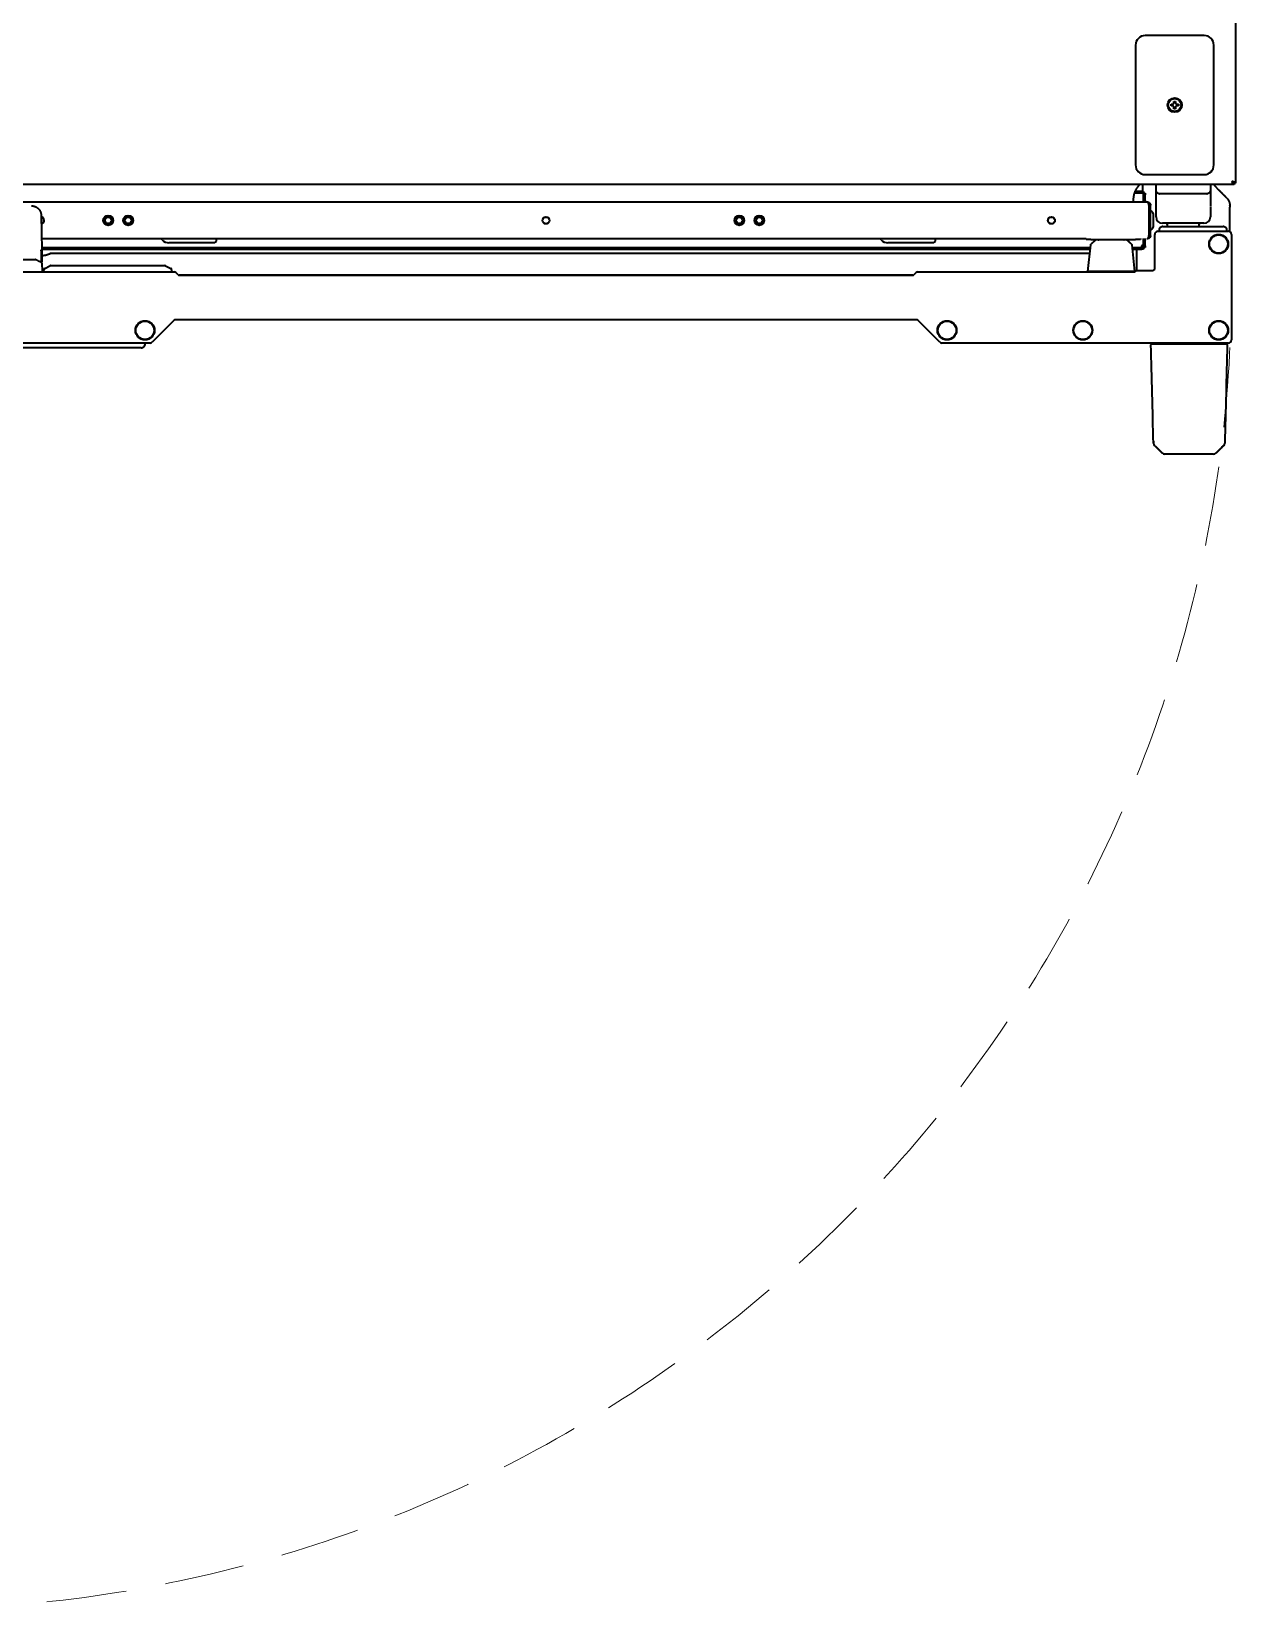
# Model space of a CAD drawing. Extents: x -760 to 4209, y 5795 to 10328.
# Drawn here: x 1958 to 2712, y 5795 to 6783 of the extents above; entities that cross this region are included whole.
import ezdxf

# ---------------------------------------------------------------- set-up
doc = ezdxf.new("R2010")
doc.units = 0
doc.header["$LTSCALE"] = 5
doc.linetypes.add('ACISOTGL', pattern=[3, 2, -1])
doc.layers.get('0').update_dxf_attribs({"linetype": 'CONTINUOUS', "lineweight": 0})
doc.layers.add('1', color=7, linetype='CONTINUOUS', true_color=0xffffff)

msp = doc.modelspace()

# ---------------------------------------------------------------- linework, layer by layer
at = {"linetype": 'ACISOTGL', "ltscale": 5}
msp.add_arc((1879.34, 6625.2), 829.72, 239.86189, 359.86189, dxfattribs=at)
at = {"layer": '1', "color": 7, "linetype": 'Continuous', "lineweight": 35}
for p, q in [((2711.55, 7688.06), (2711.55, 6688.54)), ((2692.05, 6780.7), (2655.05, 6780.7)), ((2649.05, 6774.7), (2649.05, 6699.7)), ((2698.05, 6699.7), (2698.05, 6774.7)), ((2671.25, 6737.2), (2671.25, 6737.7)), ((2671.25, 6736.7), (2671.25, 6737.2)), ((2675.85, 6737.7), (2675.85, 6737.2)), ((2675.85, 6737.2), (2675.85, 6736.7)), ((2710.75, 6687.4), (1911.05, 6687.4)), ((2653.3, 6687.4), (2653.3, 6686.89)), ((2653.3, 6686.89), (2653.3, 6686.83)), ((2655.05, 6693.7), (2692.05, 6693.7)), ((2661.85, 6683.3), (2661.85, 6687.4)), ((2695.85, 6687.4), (2695.85, 6683.3)), ((2710.75, 6688.2), (2710.41, 6688.2)), ((2710.75, 6687.4), (2710.41, 6687.4)), ((2710.75, 6688.54), (2710.75, 6688.2)), ((2710.75, 6688.2), (2711.55, 6688.2)), ((2710.75, 6688.2), (2710.75, 6687.4)), ((2711.55, 6688.54), (2711.55, 6688.2)), ((2653.05, 6681.99), (2648.8, 6681.99)), ((2653.05, 6682.99), (2649.12, 6682.99)), ((2653.05, 6682.99), (2654.05, 6682.99)), ((2654.05, 6681.99), (2653.05, 6681.99)), ((2653.3, 6686.83), (2653.3, 6684.86)), ((2653.3, 6684.86), (2653.3, 6682.99)), ((2654.05, 6682.99), (2654.05, 6681.99)), ((2654.05, 6681.99), (2655.05, 6681.99)), ((2654.05, 6680.99), (2654.05, 6681.99)), ((2654.05, 6677.41), (2654.05, 6680.99)), ((2654.05, 6676.7), (2654.05, 6677.41)), ((2655.05, 6681.99), (2655.05, 6680.99)), ((2655.05, 6677.41), (2655.05, 6680.99)), ((2655.05, 6677.41), (2655.05, 6676.7)), ((2661.85, 6682.24), (2661.85, 6683.3)), ((2661.85, 6679.41), (2661.85, 6682.24)), ((2661.85, 6676.85), (2661.85, 6679.41)), ((2662.41, 6682.4), (2663.64, 6681.78)), ((2665.85, 6681.68), (2664.09, 6681.68)), ((2691.85, 6681.68), (2665.85, 6681.68)), ((2693.62, 6681.68), (2691.85, 6681.68)), ((2694.07, 6681.78), (2695.3, 6682.4)), ((2695.85, 6683.3), (2695.85, 6682.24)), ((2695.85, 6682.24), (2695.85, 6679.41)), ((2695.85, 6679.41), (2695.85, 6676.85)), ((2701.45, 6683.71), (2698.56, 6686.6)), ((2705.99, 6679.17), (2705.78, 6679.38)), ((2656.3, 6676.4), (1911.05, 6676.4)), ((1964.08, 6668.22), (1964.46, 6646.54)), ((2654.05, 6676.4), (2654.05, 6676.7)), ((2655.05, 6676.7), (2655.05, 6676.4)), ((2656.38, 6676.4), (2656.3, 6676.4)), ((2657.34, 6675.11), (2657.34, 6675.13)), ((2657.55, 6673.89), (2657.55, 6674.6)), ((2657.55, 6674.6), (2658.35, 6674.6)), ((2657.55, 6656.29), (2657.55, 6673.89)), ((2657.55, 6673.69), (2658.35, 6673.69)), ((2658.35, 6673.69), (2658.35, 6674.6)), ((2658.35, 6656.02), (2658.35, 6673.69)), ((2659.4, 6670.35), (2658.7, 6670.75)), ((2660.05, 6669.22), (2660.05, 6660.76)), ((2661.85, 6667.18), (2661.85, 6676.85)), ((2695.85, 6676.85), (2695.85, 6673.8)), ((2695.85, 6673.55), (2695.85, 6667.18)), ((2708.05, 6657.93), (2708.05, 6673.32)), ((2658.7, 6659.23), (2659.4, 6659.64)), ((2663.05, 6658.2), (2707.05, 6658.2)), ((2664.05, 6658.2), (2664.05, 6659.87)), ((2665.95, 6661.12), (2664.33, 6660.32)), ((2691.85, 6663.18), (2665.85, 6663.18)), ((2666.17, 6661.18), (2670.05, 6661.18)), ((2668.85, 6662.68), (2668.85, 6662.09)), ((2669.15, 6661.38), (2669.35, 6661.18)), ((2670.05, 6661.18), (2700.05, 6661.18)), ((2688.35, 6661.18), (2688.56, 6661.38)), ((2688.85, 6662.09), (2688.85, 6662.68)), ((2700.05, 6661.18), (2703.94, 6661.18)), ((2705.78, 6660.32), (2704.16, 6661.12)), ((2706.05, 6659.87), (2706.05, 6658.2)), ((1964.34, 6653.58), (2618.1, 6653.58)), ((1964.43, 6647.99), (1967.05, 6647.99)), ((1964.43, 6647.99), (2620.83, 6647.99)), ((1967.05, 6647.99), (1971.05, 6647.99)), ((2039.8, 6652.75), (2039.31, 6653.23)), ((2072.55, 6650.99), (2044.04, 6650.99)), ((2072.55, 6653.58), (2072.55, 6653.58)), ((2072.55, 6653.58), (2073.55, 6653.58)), ((2073.55, 6653.58), (2073.55, 6651.99)), ((2489.8, 6652.75), (2489.31, 6653.23)), ((2522.55, 6650.99), (2494.04, 6650.99)), ((2522.55, 6653.58), (2522.55, 6653.58)), ((2522.55, 6653.58), (2523.55, 6653.58)), ((2523.55, 6653.58), (2523.55, 6651.99)), ((2618.1, 6652.98), (2618.1, 6653.58)), ((2621.1, 6652.98), (2618.1, 6652.98)), ((2619.25, 6632.98), (2621, 6649.62)), ((2621.1, 6652.98), (2649.1, 6652.98)), ((2641.7, 6652.73), (2626.01, 6652.73)), ((2646.71, 6649.62), (2648.46, 6632.98)), ((2646.88, 6647.99), (2653.05, 6647.99)), ((2652.1, 6652.98), (2649.1, 6652.98)), ((2652.1, 6653.58), (2652.1, 6652.98)), ((2653.05, 6647.99), (2654.05, 6647.99)), ((2653.99, 6648.05), (2654.05, 6647.99)), ((2654.05, 6647.99), (2653.99, 6648.05)), ((2654.05, 6653.28), (2654.05, 6653.58)), ((2654.05, 6652.58), (2654.05, 6653.28)), ((2654.05, 6648.99), (2654.05, 6652.58)), ((2654.05, 6647.99), (2654.05, 6648.99)), ((2654.05, 6647.99), (2654.05, 6646.99)), ((2655.05, 6647.99), (2654.05, 6647.99)), ((2655.05, 6653.58), (2655.05, 6653.28)), ((2655.05, 6653.28), (2655.05, 6652.58)), ((2655.05, 6648.99), (2655.05, 6652.58)), ((2655.05, 6648.99), (2655.05, 6647.99)), ((2661.05, 6634.7), (2661.05, 6656.2)), ((2709.05, 6656.2), (2709.05, 6590.2)), ((1911.06, 6640.62), (1958.59, 6640.62)), ((1964.45, 6646.99), (1967.05, 6646.99)), ((1964.45, 6646.99), (2620.73, 6646.99)), ((1964.6, 6638.31), (1964.69, 6633.13)), ((1971.05, 6646.99), (1967.05, 6646.99)), ((1968.07, 6643.65), (1968.08, 6643.66)), ((2620.43, 6644.2), (1969.48, 6644.2)), ((2646.98, 6646.99), (2653.05, 6646.99)), ((2649.55, 6646.99), (2649.55, 6638.07)), ((2654.05, 6646.99), (2653.05, 6646.99)), ((1911.76, 6632.7), (2047.64, 6632.7)), ((1965.75, 6632.7), (1965.75, 6634.08)), ((1966.31, 6634.98), (1969.54, 6636.6)), ((1969.99, 6636.7), (1971.75, 6636.7)), ((1971.75, 6636.7), (2039.75, 6636.7)), ((2039.75, 6636.7), (2041.52, 6636.7)), ((2041.97, 6636.6), (2045.2, 6634.98)), ((2045.75, 6634.08), (2045.75, 6632.7)), ((2049.76, 6630.99), (2048.35, 6632.41)), ((2049.97, 6630.84), (2510.14, 6630.84)), ((2050.47, 6630.7), (2509.64, 6630.7)), ((2511.76, 6632.41), (2510.35, 6630.99)), ((2512.47, 6632.7), (2648.35, 6632.7)), ((2624.23, 6632.98), (2619.25, 6632.98)), ((2623.67, 6632.98), (2623.67, 6632.7)), ((2643.48, 6632.98), (2624.23, 6632.98)), ((2627.04, 6632.7), (2627.04, 6632.98)), ((2632.44, 6632.98), (2632.44, 6632.7)), ((2635.27, 6632.7), (2635.27, 6632.98)), ((2640.67, 6632.98), (2640.67, 6632.7)), ((2648.46, 6632.98), (2643.48, 6632.98)), ((2644.04, 6632.7), (2644.04, 6632.98)), ((2649.41, 6633.56), (2648.7, 6632.85)), ((2649.55, 6634.86), (2649.55, 6633.7)), ((2649.55, 6633.7), (2649.76, 6633.7)), ((2649.55, 6633.66), (2649.55, 6633.7)), ((2649.76, 6633.7), (2660.05, 6633.7)), ((2047.4, 6602.54), (2033.64, 6588.79)), ((2512.01, 6602.84), (2048.1, 6602.84)), ((2526.47, 6588.79), (2512.71, 6602.54)), ((2032.23, 6588.2), (1904.06, 6588.2)), ((2028.94, 6588.2), (2028.94, 6586.82)), ((2707.05, 6588.2), (2527.88, 6588.2)), ((2661.55, 6588.2), (2661.55, 6587.7)), ((2668.59, 6587.7), (2668.59, 6588.2)), ((2675.95, 6587.7), (2675.95, 6588.2)), ((2703.12, 6587.7), (2703.12, 6588.2)), ((2024.94, 6585.2), (1860.34, 6585.2)), ((2026.7, 6585.2), (2024.94, 6585.2)), ((2027.15, 6585.31), (2028.39, 6585.93)), ((2680.43, 6587.7), (2684.74, 6587.7)), ((2660.23, 6526.71), (2660.21, 6526.71)), ((2660.21, 6526.71), (2660.24, 6525.55)), ((2660.26, 6525.55), (2660.24, 6525.55)), ((2660.82, 6524.18), (2665.72, 6519.29)), ((2665.86, 6519.27), (2661.85, 6523.17)), ((2665.78, 6519.35), (2665.72, 6519.29)), ((2704.29, 6524.18), (2699.39, 6519.29)), ((2704.85, 6525.55), (2704.87, 6525.55)), ((2704.9, 6526.71), (2704.87, 6525.55)), ((2704.9, 6526.71), (2704.88, 6526.71)), ((2697.86, 6518.7), (2667.25, 6518.7))]:
    msp.add_line(p, q, dxfattribs=at)
for centre, radius in [((2673.55, 6737.2), 4.5), ((2673.55, 6737.2), 4), ((2006.05, 6664.99), 3.1), ((2006.05, 6664.99), 3), ((2018.55, 6664.99), 3.1), ((2018.55, 6664.99), 3), ((2280.05, 6664.99), 2.25), ((2280.05, 6664.99), 2.1), ((2401.05, 6664.99), 3.1), ((2401.05, 6664.99), 3), ((2413.55, 6664.99), 3.1), ((2413.55, 6664.99), 3), ((2596.35, 6664.99), 2.25), ((2596.35, 6664.99), 2.1), ((2006.05, 6664.99), 2), ((2018.55, 6664.99), 2), ((2401.05, 6664.99), 2), ((2413.55, 6664.99), 2), ((2701.05, 6650.2), 6), ((2701.05, 6650.2), 5.75), ((2029.05, 6596.2), 6), ((2029.05, 6596.2), 5.75), ((2531.05, 6596.2), 6), ((2531.05, 6596.2), 5.75), ((2616.05, 6596.2), 6), ((2616.05, 6596.2), 5.75), ((2701.05, 6596.2), 6), ((2701.05, 6596.2), 5.75)]:
    msp.add_circle(centre, radius, dxfattribs=at)
for centre, radius, start, end in [((2655.05, 6774.7), 6, 90, 180), ((2692.05, 6774.7), 6, 0, 90), ((2655.05, 6699.7), 6, 180, 270), ((2692.05, 6699.7), 6, 270, 0), ((2709.75, 6689.2), 0.25, 90, 180), ((2662.85, 6683.3), 1, 180, 243.43495), ((2664.09, 6682.68), 1, 243.43495, 270), ((2693.62, 6682.68), 1, 270, 296.56505), ((2694.85, 6683.3), 1, 296.56505, 0), ((1963.75, 6664.99), 2.25, 280.76625, 81.23625), ((2659.05, 6671.36), 0.7, 180, 240), ((2658.75, 6669.22), 1.3, 0, 60), ((2665.85, 6667.18), 4, 180, 270), ((2691.85, 6667.18), 4, 270, 0), ((1963.75, 6664.99), 2.1, 281.475, 80.53313), ((2659.05, 6658.63), 0.7, 120, 180), ((2658.75, 6660.76), 1.3, 300, 0), ((2663.05, 6656.2), 2, 90, 180), ((2664.55, 6659.87), 0.5, 116.56505, 180), ((2666.17, 6660.68), 0.5, 90, 116.56505), ((2668.35, 6662.68), 0.5, 0, 90), ((2669.85, 6662.09), 1, 180, 225), ((2687.85, 6662.09), 1, 315, 0), ((2689.35, 6662.68), 0.5, 90, 180), ((2703.94, 6660.68), 0.5, 63.43495, 90), ((2705.55, 6659.87), 0.5, 0, 63.43495), ((2707.05, 6656.2), 2, 0, 90), ((2035.07, 6648.99), 6, 45, 49.94086), ((2044.04, 6656.99), 6, 225, 270), ((2072.55, 6651.99), 1, 270, 0), ((2485.07, 6648.99), 6, 45, 49.94086), ((2494.04, 6656.99), 6, 225, 270), ((2522.55, 6651.99), 1, 270, 0), ((2653.05, 6648.99), 0.25, 90, 180), ((2653.55, 6656.29), 4, 346.89634, 0), ((1964.19, 6633.12), 0.5, 303.90177, 1), ((1966.75, 6634.08), 1, 116.56505, 180), ((1969.99, 6635.7), 1, 90, 116.56505), ((2041.52, 6635.7), 1, 63.43495, 90), ((2044.75, 6634.08), 1, 0, 63.43495), ((2047.64, 6631.7), 1, 45, 90), ((2050.47, 6631.7), 1, 225, 270), ((2509.64, 6631.7), 1, 270, 315), ((2512.47, 6631.7), 1, 90, 135), ((2648.35, 6633.2), 0.5, 270, 315), ((2649.76, 6633.2), 0.5, 90, 135), ((2660.05, 6634.7), 1, 270, 0), ((2048.1, 6601.84), 1, 90, 135), ((2512.01, 6601.84), 1, 45, 90), ((2032.23, 6590.2), 2, 270, 315), ((2527.88, 6590.2), 2, 225, 270), ((2707.05, 6590.2), 2, 270, 0), ((2026.7, 6586.2), 1, 270, 296.56505), ((2027.94, 6586.82), 1, 296.56505, 0), ((2659.15, 6587.2), 0.5, 90, 181.5), ((2705.96, 6587.2), 0.5, 358.5, 90), ((2662.26, 6525.57), 2, 181.5, 225.75), ((2667.25, 6520.7), 2, 225.75, 270), ((2697.86, 6520.7), 2, 270, 314.25), ((2702.85, 6525.57), 2, 314.25, 358.5)]:
    msp.add_arc(centre, radius, start, end, dxfattribs=at)
for centre, major_axis, ratio, start_param, end_param in [((2699.98, 6688.01), (-1.84, -0.78), 0.999823, 6.190279, 6.667096), ((1963.93, 6655.51), (-12.96, 0), 0.965926, 1.60198, 1.999293), ((1963.93, 6655.57), (-13, 0), 0.965926, 1.616349, 2.028782), ((1963.93, 6655.51), (-12.95, 0), 0.965926, 1.616502, 1.897025)]:
    msp.add_ellipse(centre, major_axis=major_axis, ratio=ratio, start_param=start_param, end_param=end_param, dxfattribs=at)
for points, knots in [([(2671.25, 6737.7), (2671.46, 6737.7), (2671.67, 6737.7), (2671.99, 6737.7), (2672.1, 6737.7), (2672.33, 6737.7), (2672.44, 6737.7), (2672.55, 6737.7)], [0, 0, 0, 0, 0.5, 0.5, 0.75, 0.75, 1, 1, 1, 1]), ([(2672.55, 6736.7), (2672.44, 6736.7), (2672.33, 6736.7), (2672.1, 6736.7), (2671.99, 6736.7), (2671.78, 6736.7), (2671.67, 6736.7), (2671.51, 6736.7), (2671.46, 6736.7), (2671.36, 6736.7), (2671.31, 6736.7), (2671.25, 6736.7)], [0, 0, 0, 0, 0.25, 0.25, 0.5, 0.5, 0.75, 0.75, 0.875, 0.875, 1, 1, 1, 1]), ([(2673.05, 6738.2), (2673.05, 6738.32), (2673.05, 6738.43), (2673.05, 6738.65), (2673.05, 6738.76), (2673.05, 6738.98), (2673.05, 6739.09), (2673.05, 6739.24), (2673.05, 6739.3), (2673.05, 6739.4), (2673.05, 6739.45), (2673.05, 6739.5)], [0, 0, 0, 0, 0.25, 0.25, 0.5, 0.5, 0.75, 0.75, 0.875, 0.875, 1, 1, 1, 1]), ([(2674.05, 6739.5), (2674.05, 6739.3), (2674.05, 6739.09), (2674.05, 6738.76), (2674.05, 6738.65), (2674.05, 6738.43), (2674.05, 6738.32), (2674.05, 6738.2)], [0, 0, 0, 0, 0.5, 0.5, 0.75, 0.75, 1, 1, 1, 1]), ([(2674.55, 6737.7), (2674.67, 6737.7), (2674.78, 6737.7), (2675.01, 6737.7), (2675.12, 6737.7), (2675.33, 6737.7), (2675.44, 6737.7), (2675.6, 6737.7), (2675.65, 6737.7), (2675.75, 6737.7), (2675.8, 6737.7), (2675.85, 6737.7)], [0, 0, 0, 0, 0.25, 0.25, 0.5, 0.5, 0.75, 0.75, 0.875, 0.875, 1, 1, 1, 1]), ([(2675.85, 6736.7), (2675.65, 6736.7), (2675.44, 6736.7), (2675.12, 6736.7), (2675.01, 6736.7), (2674.78, 6736.7), (2674.67, 6736.7), (2674.55, 6736.7)], [0, 0, 0, 0, 0.5, 0.5, 0.75, 0.75, 1, 1, 1, 1]), ([(2673.05, 6734.9), (2673.05, 6735.1), (2673.05, 6735.31), (2673.05, 6735.64), (2673.05, 6735.75), (2673.05, 6735.97), (2673.05, 6736.09), (2673.05, 6736.2)], [0, 0, 0, 0, 0.5, 0.5, 0.75, 0.75, 1, 1, 1, 1]), ([(2674.05, 6736.2), (2674.05, 6736.09), (2674.05, 6735.97), (2674.05, 6735.75), (2674.05, 6735.64), (2674.05, 6735.42), (2674.05, 6735.32), (2674.05, 6735.16), (2674.05, 6735.11), (2674.05, 6735), (2674.05, 6734.95), (2674.05, 6734.9)], [0, 0, 0, 0, 0.25, 0.25, 0.5, 0.5, 0.75, 0.75, 0.875, 0.875, 1, 1, 1, 1]), ([(2709.53, 6689.05), (2709.53, 6689.06), (2709.53, 6689.06), (2709.52, 6689.07), (2709.52, 6689.08), (2709.52, 6689.09), (2709.51, 6689.1), (2709.51, 6689.12), (2709.51, 6689.13), (2709.51, 6689.14), (2709.51, 6689.15), (2709.51, 6689.16), (2709.51, 6689.17), (2709.51, 6689.18), (2709.5, 6689.19), (2709.5, 6689.2), (2709.5, 6689.2)], [0, 0, 0, 0, 0.070356, 0.140723, 0.211142, 0.28165, 0.352287, 0.42309, 0.494098, 0.565348, 0.636878, 0.708725, 0.780925, 0.853514, 0.926527, 1, 1, 1, 1]), ([(2710.41, 6688.2), (2710.34, 6688.2), (2710.27, 6688.23), (2710.12, 6688.32), (2710.04, 6688.38), (2709.9, 6688.55), (2709.82, 6688.65), (2709.68, 6688.87), (2709.6, 6689), (2709.53, 6689.12)], [0, 0, 0, 0, 0.25, 0.25, 0.5, 0.5, 0.75, 0.75, 1, 1, 1, 1]), ([(2710.41, 6687.4), (2710.38, 6687.4), (2710.34, 6687.41), (2710.27, 6687.45), (2710.23, 6687.48), (2710.16, 6687.57), (2710.12, 6687.62), (2710.04, 6687.73), (2710.01, 6687.8), (2709.93, 6687.95), (2709.9, 6688.04), (2709.82, 6688.22), (2709.79, 6688.31), (2709.71, 6688.51), (2709.68, 6688.62), (2709.6, 6688.83), (2709.57, 6688.94), (2709.53, 6689.05)], [0, 0, 0, 0, 0.125, 0.125, 0.25, 0.25, 0.375, 0.375, 0.5, 0.5, 0.625, 0.625, 0.75, 0.75, 0.875, 0.875, 1, 1, 1, 1]), ([(2709.75, 6689.45), (2709.76, 6689.45), (2709.77, 6689.45), (2709.78, 6689.45), (2709.79, 6689.45), (2709.8, 6689.45), (2709.81, 6689.45), (2709.82, 6689.45), (2709.83, 6689.45), (2709.84, 6689.44), (2709.85, 6689.44), (2709.86, 6689.44), (2709.87, 6689.44), (2709.88, 6689.43), (2709.89, 6689.43), (2709.9, 6689.43), (2709.9, 6689.43)], [0, 0, 0, 0, 0.073473, 0.146486, 0.219075, 0.291275, 0.363122, 0.434652, 0.505902, 0.57691, 0.647713, 0.71835, 0.788858, 0.859277, 0.929644, 1, 1, 1, 1]), ([(2709.84, 6689.43), (2709.96, 6689.35), (2710.08, 6689.28), (2710.31, 6689.13), (2710.41, 6689.06), (2710.57, 6688.91), (2710.64, 6688.84), (2710.73, 6688.69), (2710.75, 6688.62), (2710.75, 6688.54)], [0, 0, 0, 0, 0.25, 0.25, 0.5, 0.5, 0.75, 0.75, 1, 1, 1, 1]), ([(2709.9, 6689.43), (2710.02, 6689.39), (2710.13, 6689.35), (2710.34, 6689.28), (2710.45, 6689.24), (2710.65, 6689.17), (2710.74, 6689.13), (2710.92, 6689.06), (2711, 6689.02), (2711.15, 6688.95), (2711.22, 6688.91), (2711.34, 6688.84), (2711.39, 6688.8), (2711.47, 6688.73), (2711.5, 6688.69), (2711.54, 6688.62), (2711.55, 6688.58), (2711.55, 6688.54)], [0, 0, 0, 0, 0.125, 0.125, 0.25, 0.25, 0.375, 0.375, 0.5, 0.5, 0.625, 0.625, 0.75, 0.75, 0.875, 0.875, 1, 1, 1, 1]), ([(2705.78, 6679.38), (2705.77, 6679.38), (2705.76, 6679.4), (2705.73, 6679.43), (2705.69, 6679.47), (2705.64, 6679.52), (2705.58, 6679.58), (2705.5, 6679.65), (2705.41, 6679.75), (2705.31, 6679.85), (2705.2, 6679.96), (2705.09, 6680.06), (2704.95, 6680.2), (2704.76, 6680.4), (2704.49, 6680.67), (2704.21, 6680.95), (2703.96, 6681.2), (2703.69, 6681.47), (2703.38, 6681.77), (2703.05, 6682.11), (2702.8, 6682.36), (2702.6, 6682.55), (2702.45, 6682.71), (2702.28, 6682.88), (2702.14, 6683.02), (2702.02, 6683.14), (2701.94, 6683.22), (2701.87, 6683.29), (2701.8, 6683.36), (2701.73, 6683.42), (2701.67, 6683.48), (2701.62, 6683.54), (2701.57, 6683.59), (2701.52, 6683.63), (2701.49, 6683.67), (2701.46, 6683.7), (2701.45, 6683.71)], [0, 0, 0, 0, 0.0061, 0.01531, 0.027667, 0.04322, 0.062032, 0.084179, 0.109751, 0.139649, 0.168791, 0.197137, 0.224648, 0.276341, 0.344632, 0.418422, 0.469345, 0.515612, 0.598152, 0.668476, 0.730211, 0.758888, 0.790823, 0.826032, 0.864529, 0.882031, 0.898505, 0.913948, 0.928354, 0.941722, 0.954048, 0.96533, 0.975568, 0.984759, 0.992903, 1, 1, 1, 1]), ([(2706.02, 6679.13), (2706.17, 6678.98), (2706.32, 6678.82), (2706.6, 6678.48), (2706.73, 6678.3), (2706.98, 6677.93), (2707.1, 6677.74), (2707.32, 6677.34), (2707.42, 6677.13), (2707.55, 6676.82), (2707.59, 6676.71), (2707.65, 6676.55), (2707.67, 6676.49), (2707.71, 6676.38), (2707.72, 6676.33), (2707.81, 6676.06), (2707.87, 6675.84), (2707.96, 6675.39), (2707.99, 6675.17), (2708.04, 6674.73), (2708.05, 6674.52), (2708.05, 6674.3)], [0, 0, 0, 0, 0.125, 0.125, 0.25, 0.25, 0.375, 0.375, 0.5, 0.5, 0.5625, 0.5625, 0.59375, 0.59375, 0.625, 0.625, 0.75, 0.75, 0.875, 0.875, 1, 1, 1, 1]), ([(1958.08, 6674.12), (1958.18, 6674.12), (1958.28, 6674.11), (1958.47, 6674.11), (1958.57, 6674.1), (1958.71, 6674.08), (1958.76, 6674.08), (1958.86, 6674.07), (1958.9, 6674.06), (1959.05, 6674.04), (1959.14, 6674.02), (1959.43, 6673.97), (1959.62, 6673.92), (1959.85, 6673.85), (1959.9, 6673.84), (1959.99, 6673.8), (1960.04, 6673.79), (1960.18, 6673.74), (1960.27, 6673.71), (1960.53, 6673.6), (1960.71, 6673.51), (1961.05, 6673.33), (1961.22, 6673.24), (1961.46, 6673.08), (1961.54, 6673.02), (1961.7, 6672.9), (1961.78, 6672.84), (1962, 6672.66), (1962.15, 6672.53), (1962.36, 6672.33), (1962.42, 6672.26), (1962.55, 6672.12), (1962.62, 6672.04), (1962.8, 6671.82), (1962.92, 6671.67), (1963.06, 6671.47), (1963.09, 6671.43), (1963.14, 6671.35), (1963.17, 6671.3), (1963.24, 6671.18), (1963.29, 6671.09), (1963.43, 6670.84), (1963.52, 6670.67), (1963.67, 6670.31), (1963.74, 6670.13), (1963.83, 6669.85), (1963.85, 6669.76), (1963.89, 6669.62), (1963.9, 6669.57), (1963.93, 6669.48), (1963.94, 6669.43), (1963.99, 6669.19), (1964.02, 6669), (1964.05, 6668.71), (1964.06, 6668.61), (1964.07, 6668.42), (1964.08, 6668.32), (1964.08, 6668.22)], [0, 0, 0, 0, 0.03125, 0.03125, 0.0625, 0.0625, 0.078125, 0.078125, 0.09375, 0.09375, 0.125, 0.125, 0.1875, 0.1875, 0.203125, 0.203125, 0.21875, 0.21875, 0.25, 0.25, 0.3125, 0.3125, 0.375, 0.375, 0.40625, 0.40625, 0.4375, 0.4375, 0.5, 0.5, 0.53125, 0.53125, 0.5625, 0.5625, 0.625, 0.625, 0.640625, 0.640625, 0.65625, 0.65625, 0.6875, 0.6875, 0.75, 0.75, 0.8125, 0.8125, 0.84375, 0.84375, 0.859375, 0.859375, 0.875, 0.875, 0.9375, 0.9375, 0.96875, 0.96875, 1, 1, 1, 1]), ([(2657.45, 6674.6), (2657.43, 6674.72), (2657.41, 6674.84), (2657.37, 6675.02), (2657.36, 6675.07), (2657.33, 6675.16), (2657.33, 6675.19), (2657.31, 6675.24), (2657.3, 6675.27), (2657.26, 6675.41), (2657.23, 6675.51), (2657.18, 6675.63), (2657.17, 6675.66), (2657.15, 6675.7), (2657.14, 6675.73), (2657.11, 6675.79), (2657.09, 6675.84), (2657.03, 6675.96), (2656.98, 6676.03), (2656.92, 6676.11), (2656.9, 6676.12), (2656.88, 6676.15), (2656.84, 6676.19), (2656.8, 6676.23), (2656.74, 6676.27), (2656.71, 6676.29), (2656.66, 6676.32), (2656.65, 6676.32), (2656.62, 6676.34), (2656.6, 6676.34), (2656.52, 6676.38), (2656.45, 6676.39), (2656.38, 6676.4)], [0, 0, 0, 0, 0.125, 0.125, 0.1875, 0.1875, 0.21875, 0.21875, 0.25, 0.25, 0.375, 0.375, 0.40625, 0.40625, 0.4375, 0.4375, 0.5, 0.5, 0.625, 0.625, 0.65625, 0.65625, 0.6875, 0.75, 0.75, 0.8125, 0.8125, 0.84375, 0.84375, 0.875, 0.875, 1, 1, 1, 1]), ([(2656.67, 6676.4), (2656.77, 6676.39), (2656.87, 6676.38), (2657.07, 6676.33), (2657.17, 6676.29), (2657.3, 6676.24), (2657.32, 6676.23), (2657.37, 6676.2), (2657.45, 6676.17), (2657.52, 6676.12), (2657.65, 6676.03), (2657.74, 6675.96), (2657.84, 6675.86), (2657.86, 6675.84), (2657.9, 6675.79), (2657.96, 6675.73), (2658.01, 6675.66), (2658.11, 6675.51), (2658.17, 6675.41), (2658.22, 6675.27), (2658.24, 6675.25), (2658.26, 6675.19), (2658.27, 6675.16), (2658.29, 6675.08), (2658.32, 6674.96), (2658.34, 6674.84), (2658.35, 6674.75), (2658.35, 6674.72), (2658.35, 6674.66), (2658.35, 6674.63), (2658.35, 6674.6)], [0, 0, 0, 0, 0.125, 0.125, 0.25, 0.25, 0.28125, 0.28125, 0.3125, 0.375, 0.375, 0.5, 0.5, 0.53125, 0.53125, 0.5625, 0.625, 0.625, 0.75, 0.75, 0.78125, 0.78125, 0.8125, 0.8125, 0.875, 0.9375, 0.9375, 0.96875, 0.96875, 1, 1, 1, 1]), ([(2657.55, 6674.6), (2657.55, 6674.67), (2657.55, 6674.75), (2657.53, 6674.84), (2657.52, 6674.85), (2657.51, 6674.89), (2657.51, 6674.91), (2657.49, 6674.96), (2657.48, 6674.99), (2657.43, 6675.09), (2657.4, 6675.14), (2657.35, 6675.21), (2657.34, 6675.22), (2657.32, 6675.24), (2657.32, 6675.25), (2657.31, 6675.26)], [0, 0, 0, 0, 0.296758, 0.296758, 0.370947, 0.370947, 0.445137, 0.445137, 0.593516, 0.593516, 0.890274, 0.890274, 0.964463, 0.964463, 1, 1, 1, 1]), ([(2657.55, 6674.25), (2657.54, 6674.31), (2657.52, 6674.37), (2657.48, 6674.49), (2657.47, 6674.55), (2657.45, 6674.6)], [0, 0, 0, 0, 0.537041, 0.537041, 1, 1, 1, 1]), ([(2657.45, 6674.6), (2657.47, 6674.5), (2657.48, 6674.4), (2657.52, 6674.19), (2657.54, 6674.08), (2657.55, 6673.97)], [0, 0, 0, 0, 0.462959, 0.462959, 1, 1, 1, 1]), ([(2708.05, 6674.1), (2708.05, 6674.11), (2708.05, 6674.12), (2708.05, 6674.14), (2708.05, 6674.15), (2708.05, 6674.17), (2708.05, 6674.19), (2708.05, 6674.22), (2708.05, 6674.23), (2708.05, 6674.24), (2708.05, 6674.25), (2708.05, 6674.27), (2708.05, 6674.29), (2708.05, 6674.3)], [0, 0, 0, 0, 0.125, 0.125, 0.25, 0.25, 0.5, 0.5, 0.625, 0.625, 0.75, 0.75, 1, 1, 1, 1]), ([(2708.05, 6674.1), (2708.05, 6674.09), (2708.05, 6674.06), (2708.05, 6674.03), (2708.05, 6673.99), (2708.05, 6673.96), (2708.05, 6673.93), (2708.05, 6673.89), (2708.05, 6673.86), (2708.05, 6673.83), (2708.05, 6673.8), (2708.05, 6673.77), (2708.05, 6673.74), (2708.05, 6673.71), (2708.05, 6673.68), (2708.05, 6673.65), (2708.05, 6673.63), (2708.05, 6673.6), (2708.05, 6673.58), (2708.05, 6673.55), (2708.05, 6673.53), (2708.05, 6673.5), (2708.05, 6673.48), (2708.05, 6673.46), (2708.05, 6673.43), (2708.05, 6673.41), (2708.05, 6673.39), (2708.05, 6673.37), (2708.05, 6673.35), (2708.05, 6673.33), (2708.05, 6673.32), (2708.05, 6673.32)], [0, 0, 0, 0, 0.045822, 0.090837, 0.135046, 0.178447, 0.221042, 0.262828, 0.303807, 0.343977, 0.383338, 0.42189, 0.459633, 0.496565, 0.532688, 0.567999, 0.602498, 0.636186, 0.669061, 0.701124, 0.732373, 0.762807, 0.792428, 0.821233, 0.849223, 0.876396, 0.902752, 0.928292, 0.953013, 0.976916, 1, 1, 1, 1]), ([(2621, 6649.62), (2621.01, 6649.68), (2621.02, 6649.74), (2621.05, 6649.85), (2621.08, 6649.91), (2621.13, 6650.02), (2621.17, 6650.07), (2621.24, 6650.17), (2621.28, 6650.21), (2621.33, 6650.26)], [0, 0, 0, 0, 0.25, 0.25, 0.5, 0.5, 0.75, 0.75, 1, 1, 1, 1]), ([(2625.89, 6652.72), (2625.88, 6652.72), (2625.88, 6652.72), (2625.86, 6652.72), (2625.84, 6652.73), (2625.82, 6652.73), (2625.78, 6652.73), (2625.75, 6652.73), (2625.71, 6652.73), (2625.69, 6652.73), (2625.66, 6652.73), (2625.62, 6652.73), (2625.55, 6652.73), (2625.5, 6652.73), (2625.45, 6652.73), (2625.42, 6652.73), (2625.34, 6652.73), (2625.29, 6652.73), (2625.13, 6652.74), (2625.04, 6652.74), (2624.9, 6652.74), (2624.86, 6652.74), (2624.79, 6652.74), (2624.77, 6652.74), (2624.73, 6652.74), (2624.71, 6652.74), (2624.61, 6652.74), (2624.53, 6652.74), (2624.43, 6652.74), (2624.4, 6652.74), (2624.35, 6652.74), (2624.34, 6652.74), (2624.31, 6652.73), (2624.3, 6652.73), (2624.26, 6652.73), (2624.23, 6652.73), (2624.19, 6652.73), (2624.17, 6652.73), (2624.13, 6652.73), (2624.12, 6652.73), (2624.09, 6652.72), (2624.09, 6652.72), (2624.08, 6652.72), (2624.07, 6652.72), (2624.07, 6652.72), (2624.07, 6652.72), (2624.07, 6652.72), (2624.07, 6652.72)], [0, 0, 0, 0, 0.007812, 0.007812, 0.015625, 0.03125, 0.03125, 0.0625, 0.0625, 0.078125, 0.078125, 0.09375, 0.125, 0.15625, 0.15625, 0.1875, 0.1875, 0.25, 0.25, 0.375, 0.375, 0.4375, 0.4375, 0.46875, 0.46875, 0.5, 0.5, 0.625, 0.625, 0.6875, 0.6875, 0.71875, 0.71875, 0.75, 0.75, 0.8125, 0.8125, 0.875, 0.875, 0.9375, 0.9375, 0.96875, 0.96875, 0.984375, 0.992188, 0.992188, 1, 1, 1, 1]), ([(2626.01, 6652.72), (2625.99, 6652.72), (2625.97, 6652.72), (2625.94, 6652.72), (2625.93, 6652.72), (2625.91, 6652.72), (2625.9, 6652.72), (2625.89, 6652.72)], [0, 0, 0, 0, 0.5, 0.5, 0.75, 0.75, 1, 1, 1, 1]), ([(2626.02, 6652.98), (2626.02, 6652.98), (2626.02, 6652.98), (2626.02, 6652.96), (2626.02, 6652.94), (2626.01, 6652.89), (2626.01, 6652.87), (2626.01, 6652.8), (2626.01, 6652.76), (2626.01, 6652.72)], [0, 0, 0, 0, 0.25, 0.25, 0.5, 0.5, 0.75, 0.75, 1, 1, 1, 1]), ([(2641.69, 6652.98), (2641.69, 6652.98), (2641.69, 6652.98), (2641.69, 6652.98), (2641.7, 6652.98), (2641.7, 6652.98), (2641.7, 6652.98), (2641.7, 6652.98), (2641.7, 6652.98), (2641.7, 6652.97), (2641.7, 6652.97), (2641.7, 6652.97), (2641.7, 6652.97), (2641.7, 6652.97), (2641.7, 6652.96), (2641.7, 6652.96), (2641.7, 6652.96), (2641.7, 6652.95), (2641.7, 6652.95), (2641.7, 6652.94), (2641.7, 6652.94), (2641.7, 6652.94), (2641.7, 6652.93), (2641.7, 6652.93), (2641.7, 6652.92), (2641.7, 6652.91), (2641.7, 6652.91), (2641.7, 6652.9), (2641.7, 6652.9), (2641.7, 6652.89), (2641.7, 6652.88), (2641.7, 6652.87), (2641.7, 6652.87), (2641.7, 6652.86), (2641.7, 6652.85), (2641.7, 6652.84), (2641.7, 6652.83), (2641.7, 6652.83), (2641.7, 6652.82), (2641.7, 6652.81), (2641.7, 6652.8), (2641.7, 6652.79), (2641.7, 6652.78), (2641.7, 6652.77), (2641.7, 6652.76), (2641.7, 6652.74), (2641.7, 6652.73), (2641.7, 6652.73), (2641.7, 6652.72)], [0, 0, 0, 0, 0.020121, 0.040316, 0.060583, 0.080924, 0.101337, 0.121824, 0.142383, 0.163014, 0.183718, 0.204495, 0.225345, 0.246266, 0.26726, 0.288326, 0.309465, 0.330675, 0.351957, 0.373312, 0.394738, 0.416235, 0.437805, 0.459445, 0.481158, 0.502941, 0.524796, 0.546721, 0.568718, 0.590786, 0.612924, 0.635134, 0.657413, 0.679763, 0.702184, 0.724675, 0.747236, 0.769866, 0.792567, 0.815338, 0.838178, 0.861088, 0.884067, 0.907115, 0.930233, 0.95342, 0.976676, 1, 1, 1, 1]), ([(2643.62, 6652.72), (2643.62, 6652.72), (2643.62, 6652.72), (2643.61, 6652.72), (2643.61, 6652.73), (2643.6, 6652.73), (2643.59, 6652.73), (2643.58, 6652.73), (2643.57, 6652.73), (2643.57, 6652.73), (2643.56, 6652.73), (2643.54, 6652.73), (2643.52, 6652.73), (2643.5, 6652.73), (2643.47, 6652.73), (2643.46, 6652.73), (2643.42, 6652.73), (2643.4, 6652.73), (2643.31, 6652.74), (2643.24, 6652.74), (2643.14, 6652.74), (2643.1, 6652.74), (2643.04, 6652.74), (2643.02, 6652.74), (2642.98, 6652.74), (2642.96, 6652.74), (2642.85, 6652.74), (2642.76, 6652.74), (2642.62, 6652.74), (2642.57, 6652.74), (2642.49, 6652.74), (2642.47, 6652.74), (2642.41, 6652.73), (2642.39, 6652.73), (2642.31, 6652.73), (2642.26, 6652.73), (2642.15, 6652.73), (2642.09, 6652.73), (2641.98, 6652.73), (2641.93, 6652.73), (2641.84, 6652.72), (2641.81, 6652.72), (2641.77, 6652.72), (2641.75, 6652.72), (2641.73, 6652.72), (2641.71, 6652.72), (2641.7, 6652.72), (2641.7, 6652.72)], [0, 0, 0, 0, 0.007812, 0.007812, 0.015625, 0.03125, 0.03125, 0.0625, 0.0625, 0.078125, 0.078125, 0.09375, 0.125, 0.15625, 0.15625, 0.1875, 0.1875, 0.25, 0.25, 0.375, 0.375, 0.4375, 0.4375, 0.46875, 0.46875, 0.5, 0.5, 0.625, 0.625, 0.6875, 0.6875, 0.71875, 0.71875, 0.75, 0.75, 0.8125, 0.8125, 0.875, 0.875, 0.9375, 0.9375, 0.96875, 0.96875, 0.984375, 0.992187, 0.992187, 1, 1, 1, 1]), ([(2643.64, 6652.72), (2643.64, 6652.72), (2643.64, 6652.72), (2643.63, 6652.72), (2643.63, 6652.72), (2643.63, 6652.72), (2643.62, 6652.72), (2643.62, 6652.72)], [0, 0, 0, 0, 0.5, 0.5, 0.75, 0.75, 1, 1, 1, 1]), ([(2646.38, 6650.26), (2646.43, 6650.21), (2646.47, 6650.17), (2646.54, 6650.07), (2646.58, 6650.02), (2646.63, 6649.91), (2646.66, 6649.85), (2646.69, 6649.74), (2646.7, 6649.68), (2646.71, 6649.62)], [0, 0, 0, 0, 0.25, 0.25, 0.5, 0.5, 0.75, 0.75, 1, 1, 1, 1]), ([(2652.86, 6648.87), (2652.96, 6648.78), (2653.05, 6648.69), (2653.19, 6648.56), (2653.24, 6648.52), (2653.31, 6648.46), (2653.33, 6648.44), (2653.38, 6648.41), (2653.4, 6648.39), (2653.52, 6648.3), (2653.61, 6648.23), (2653.76, 6648.15), (2653.8, 6648.13), (2653.87, 6648.1), (2653.9, 6648.09), (2653.95, 6648.07), (2653.97, 6648.06), (2653.99, 6648.05)], [0, 0, 0, 0, 0.25, 0.25, 0.375, 0.375, 0.4375, 0.4375, 0.5, 0.5, 0.75, 0.75, 0.875, 0.875, 0.9375, 0.9375, 1, 1, 1, 1]), ([(2653.99, 6648.05), (2653.98, 6648.1), (2653.96, 6648.15), (2653.93, 6648.22), (2653.92, 6648.24), (2653.89, 6648.29), (2653.88, 6648.31), (2653.81, 6648.43), (2653.75, 6648.53), (2653.64, 6648.67), (2653.61, 6648.71), (2653.55, 6648.78), (2653.53, 6648.81), (2653.48, 6648.86), (2653.46, 6648.88), (2653.36, 6649), (2653.27, 6649.09), (2653.18, 6649.19)], [0, 0, 0, 0, 0.125, 0.125, 0.1875, 0.1875, 0.25, 0.25, 0.5, 0.5, 0.625, 0.625, 0.6875, 0.6875, 0.75, 0.75, 1, 1, 1, 1]), ([(2656.38, 6653.59), (2656.45, 6653.59), (2656.52, 6653.61), (2656.65, 6653.66), (2656.71, 6653.69), (2656.78, 6653.74), (2656.79, 6653.76), (2656.82, 6653.78), (2656.86, 6653.82), (2656.9, 6653.86), (2656.98, 6653.95), (2657.02, 6654.03), (2657.08, 6654.13), (2657.09, 6654.15), (2657.11, 6654.19), (2657.14, 6654.26), (2657.17, 6654.33), (2657.23, 6654.47), (2657.26, 6654.57), (2657.3, 6654.71), (2657.31, 6654.74), (2657.33, 6654.79), (2657.33, 6654.82), (2657.36, 6654.91), (2657.38, 6655.02), (2657.41, 6655.14), (2657.42, 6655.23), (2657.43, 6655.26), (2657.44, 6655.32), (2657.45, 6655.35), (2657.45, 6655.38)], [0, 0, 0, 0, 0.125, 0.125, 0.25, 0.25, 0.28125, 0.28125, 0.3125, 0.375, 0.375, 0.5, 0.5, 0.53125, 0.53125, 0.5625, 0.625, 0.625, 0.75, 0.75, 0.78125, 0.78125, 0.8125, 0.8125, 0.875, 0.9375, 0.9375, 0.96875, 0.96875, 1, 1, 1, 1]), ([(2658.35, 6655.38), (2658.35, 6655.26), (2658.34, 6655.14), (2658.31, 6654.97), (2658.29, 6654.91), (2658.27, 6654.82), (2658.26, 6654.8), (2658.24, 6654.74), (2658.22, 6654.71), (2658.17, 6654.58), (2658.11, 6654.47), (2658.03, 6654.35), (2658.01, 6654.33), (2657.98, 6654.28), (2657.96, 6654.26), (2657.9, 6654.19), (2657.87, 6654.15), (2657.74, 6654.03), (2657.66, 6653.96), (2657.54, 6653.88), (2657.52, 6653.86), (2657.47, 6653.83), (2657.4, 6653.79), (2657.32, 6653.76), (2657.22, 6653.71), (2657.17, 6653.69), (2657.1, 6653.67), (2657.07, 6653.66), (2657.02, 6653.65), (2657, 6653.64), (2656.87, 6653.61), (2656.77, 6653.59), (2656.67, 6653.59)], [0, 0, 0, 0, 0.125, 0.125, 0.1875, 0.1875, 0.21875, 0.21875, 0.25, 0.25, 0.375, 0.375, 0.40625, 0.40625, 0.4375, 0.4375, 0.5, 0.5, 0.625, 0.625, 0.65625, 0.65625, 0.6875, 0.75, 0.75, 0.8125, 0.8125, 0.84375, 0.84375, 0.875, 0.875, 1, 1, 1, 1]), ([(2657.37, 6654.8), (2657.4, 6654.85), (2657.43, 6654.9), (2657.48, 6654.99), (2657.49, 6655.02), (2657.51, 6655.08), (2657.51, 6655.09), (2657.52, 6655.13), (2657.53, 6655.15), (2657.55, 6655.23), (2657.55, 6655.31), (2657.55, 6655.38)], [0, 0, 0, 0, 0.309571, 0.309571, 0.482178, 0.482178, 0.568482, 0.568482, 0.654786, 0.654786, 1, 1, 1, 1]), ([(2658.35, 6655.38), (2658.35, 6655.48), (2658.35, 6655.58), (2658.35, 6655.79), (2658.35, 6655.9), (2658.35, 6656.02)], [0, 0, 0, 0, 0.462959, 0.462959, 1, 1, 1, 1]), ([(1958.59, 6640.62), (1958.62, 6640.62), (1958.66, 6640.62), (1958.72, 6640.62), (1958.75, 6640.62), (1958.81, 6640.62), (1958.84, 6640.62), (1958.9, 6640.62), (1958.93, 6640.62), (1959.01, 6640.62), (1959.07, 6640.62), (1959.19, 6640.62), (1959.24, 6640.62), (1959.35, 6640.62), (1959.41, 6640.62), (1959.49, 6640.62), (1959.51, 6640.62), (1959.57, 6640.62), (1959.59, 6640.62), (1959.67, 6640.62), (1959.72, 6640.62), (1959.81, 6640.62), (1959.85, 6640.62), (1959.94, 6640.62), (1959.98, 6640.62), (1960.06, 6640.62), (1960.09, 6640.62), (1960.16, 6640.62), (1960.19, 6640.62), (1960.25, 6640.62), (1960.27, 6640.62), (1960.31, 6640.62), (1960.32, 6640.62), (1960.34, 6640.62), (1960.36, 6640.62), (1960.38, 6640.62), (1960.39, 6640.62), (1960.4, 6640.62), (1960.41, 6640.62), (1960.42, 6640.62), (1960.43, 6640.62), (1960.43, 6640.62), (1960.44, 6640.62), (1960.44, 6640.62), (1960.45, 6640.62)], [0, 0, 0, 0, 0.03125, 0.03125, 0.0625, 0.0625, 0.09375, 0.09375, 0.125, 0.125, 0.1875, 0.1875, 0.25, 0.25, 0.3125, 0.3125, 0.34375, 0.34375, 0.375, 0.375, 0.4375, 0.4375, 0.5, 0.5, 0.5625, 0.5625, 0.625, 0.625, 0.6875, 0.6875, 0.75, 0.75, 0.78125, 0.78125, 0.8125, 0.84375, 0.84375, 0.875, 0.875, 0.90625, 0.90625, 0.9375, 0.9375, 1, 1, 1, 1]), ([(1960.67, 6640.56), (1960.63, 6640.58), (1960.6, 6640.6), (1960.52, 6640.61), (1960.48, 6640.62), (1960.45, 6640.62)], [0, 0, 0, 0, 0.5, 0.5, 1, 1, 1, 1]), ([(1964.46, 6646.54), (1964.46, 6646.54), (1964.45, 6646.54), (1964.43, 6646.54), (1964.41, 6646.54), (1964.36, 6646.54), (1964.33, 6646.54), (1964.26, 6646.54), (1964.22, 6646.54), (1964.18, 6646.54)], [0, 0, 0, 0, 0.25, 0.25, 0.5, 0.5, 0.75, 0.75, 1, 1, 1, 1]), ([(1964.32, 6638.75), (1964.32, 6638.75), (1964.32, 6638.75), (1964.32, 6638.75), (1964.32, 6638.76), (1964.32, 6638.76), (1964.32, 6638.77), (1964.32, 6638.78), (1964.32, 6638.8), (1964.32, 6638.82), (1964.32, 6638.86), (1964.32, 6638.88), (1964.32, 6638.95), (1964.32, 6639.01), (1964.32, 6639.12), (1964.32, 6639.16), (1964.32, 6639.25), (1964.31, 6639.3), (1964.31, 6639.44), (1964.31, 6639.66), (1964.3, 6639.92), (1964.3, 6640.1), (1964.3, 6640.13), (1964.3, 6640.21), (1964.3, 6640.24), (1964.3, 6640.36), (1964.29, 6640.44), (1964.29, 6640.68), (1964.29, 6640.85), (1964.28, 6641.21), (1964.28, 6641.39), (1964.27, 6641.69), (1964.27, 6641.79), (1964.27, 6641.94), (1964.27, 6641.99), (1964.26, 6642.1), (1964.26, 6642.15), (1964.26, 6642.42), (1964.25, 6642.64), (1964.25, 6643.08), (1964.24, 6643.31), (1964.23, 6643.78), (1964.23, 6644.02), (1964.22, 6644.33), (1964.22, 6644.39), (1964.22, 6644.51), (1964.22, 6644.57), (1964.21, 6644.76), (1964.21, 6644.89), (1964.21, 6645.14), (1964.2, 6645.33), (1964.2, 6645.52), (1964.2, 6645.65), (1964.2, 6645.71), (1964.19, 6645.9), (1964.19, 6646.03), (1964.19, 6646.22), (1964.19, 6646.32), (1964.18, 6646.43), (1964.18, 6646.49), (1964.18, 6646.52), (1964.18, 6646.53), (1964.18, 6646.54), (1964.18, 6646.54), (1964.18, 6646.54)], [0, 0, 0, 0, 0.003491, 0.007399, 0.015215, 0.030846, 0.030846, 0.062109, 0.062109, 0.093372, 0.093372, 0.124635, 0.124635, 0.187161, 0.187161, 0.218424, 0.218424, 0.249687, 0.249687, 0.312213, 0.37474, 0.37474, 0.390371, 0.390371, 0.406003, 0.406003, 0.437266, 0.437266, 0.499792, 0.499792, 0.562318, 0.562318, 0.593581, 0.593581, 0.609212, 0.609212, 0.624844, 0.624844, 0.68737, 0.68737, 0.749896, 0.749896, 0.812422, 0.812422, 0.828053, 0.828053, 0.843685, 0.843685, 0.874948, 0.874948, 0.906211, 0.921842, 0.921842, 0.937474, 0.937474, 0.968737, 0.968737, 0.984368, 0.992184, 0.996092, 0.998046, 0.999023, 0.999023, 1, 1, 1, 1]), ([(1964.6, 6638.31), (1964.6, 6638.36), (1964.59, 6638.4), (1964.57, 6638.49), (1964.55, 6638.53), (1964.5, 6638.61), (1964.47, 6638.65), (1964.4, 6638.71), (1964.37, 6638.73), (1964.32, 6638.75)], [0, 0, 0, 0, 0.25, 0.25, 0.5, 0.5, 0.75, 0.75, 1, 1, 1, 1]), ([(1964.46, 6646.54), (1964.46, 6646.41), (1964.46, 6646.27), (1964.47, 6646), (1964.47, 6645.86), (1964.48, 6645.46), (1964.48, 6645.19), (1964.49, 6644.8), (1964.49, 6644.66), (1964.49, 6644.47), (1964.5, 6644.4), (1964.5, 6644.27), (1964.5, 6644.2), (1964.51, 6643.88), (1964.51, 6643.63), (1964.52, 6643.13), (1964.52, 6642.89), (1964.53, 6642.42), (1964.53, 6642.19), (1964.54, 6641.93), (1964.54, 6641.91), (1964.54, 6641.85), (1964.54, 6641.77), (1964.55, 6641.58), (1964.55, 6641.42), (1964.55, 6641.11), (1964.56, 6640.91), (1964.56, 6640.53), (1964.57, 6640.35), (1964.57, 6640.09), (1964.57, 6640.01), (1964.57, 6639.89), (1964.58, 6639.85), (1964.58, 6639.77), (1964.58, 6639.73), (1964.58, 6639.55), (1964.58, 6639.33), (1964.59, 6639.14), (1964.59, 6639.08)], [0, 0, 0, 0, 0.043197, 0.043197, 0.086393, 0.086393, 0.172786, 0.172786, 0.215983, 0.215983, 0.237581, 0.237581, 0.259179, 0.259179, 0.345572, 0.345572, 0.431965, 0.431965, 0.518359, 0.518359, 0.529158, 0.529158, 0.539957, 0.561555, 0.604752, 0.604752, 0.691145, 0.691145, 0.777538, 0.777538, 0.820734, 0.820734, 0.842333, 0.842333, 0.863931, 0.863931, 0.950324, 1, 1, 1, 1]), ([(1968.08, 6643.66), (1968.32, 6643.74), (1968.56, 6643.82), (1968.92, 6643.96), (1969.04, 6644.01), (1969.27, 6644.11), (1969.38, 6644.16), (1969.5, 6644.21)], [0, 0, 0, 0, 0.5, 0.5, 0.75, 0.75, 1, 1, 1, 1]), ([(2649.55, 6638.07), (2649.55, 6638.05), (2649.55, 6638.01), (2649.55, 6637.94), (2649.55, 6637.86), (2649.55, 6637.77), (2649.55, 6637.68), (2649.55, 6637.57), (2649.55, 6637.46), (2649.55, 6637.33), (2649.55, 6637.16), (2649.55, 6636.96), (2649.55, 6636.74), (2649.55, 6636.54), (2649.55, 6636.36), (2649.55, 6636.17), (2649.55, 6635.98), (2649.55, 6635.77), (2649.55, 6635.61), (2649.55, 6635.48), (2649.55, 6635.39), (2649.55, 6635.31), (2649.55, 6635.23), (2649.55, 6635.16), (2649.55, 6635.1), (2649.55, 6635.05), (2649.55, 6635), (2649.55, 6634.95), (2649.55, 6634.92), (2649.55, 6634.88), (2649.55, 6634.87), (2649.55, 6634.86)], [0, 0, 0, 0, 0.017064, 0.036815, 0.059249, 0.084363, 0.112153, 0.142615, 0.175746, 0.211544, 0.250008, 0.322378, 0.388152, 0.447354, 0.499999, 0.556664, 0.617207, 0.681643, 0.74999, 0.781924, 0.811845, 0.839752, 0.865644, 0.88952, 0.911376, 0.931212, 0.949025, 0.964812, 0.978572, 0.990302, 1, 1, 1, 1]), ([(2659.15, 6587.7), (2659.15, 6587.7), (2659.18, 6587.7), (2659.32, 6587.7), (2659.42, 6587.7), (2659.59, 6587.7), (2659.64, 6587.7), (2659.7, 6587.7), (2659.74, 6587.7), (2659.76, 6587.7), (2659.87, 6587.7), (2659.96, 6587.7), (2660.26, 6587.7), (2660.73, 6587.7), (2661.32, 6587.7), (2661.81, 6587.7), (2661.98, 6587.7), (2662.24, 6587.7), (2662.34, 6587.7), (2662.48, 6587.7), (2662.52, 6587.7), (2662.62, 6587.7), (2662.67, 6587.7), (2663.1, 6587.7), (2663.51, 6587.7), (2664.39, 6587.7), (2664.86, 6587.7), (2665.83, 6587.7), (2666.35, 6587.7), (2667.02, 6587.7), (2667.16, 6587.7), (2667.37, 6587.7), (2667.44, 6587.7), (2667.58, 6587.7), (2667.92, 6587.7), (2668.28, 6587.7), (2669.15, 6587.7), (2669.75, 6587.7), (2670.97, 6587.7), (2671.6, 6587.7), (2672.57, 6587.7), (2672.89, 6587.7), (2673.31, 6587.7), (2673.39, 6587.7), (2673.56, 6587.7), (2673.64, 6587.7), (2673.89, 6587.7), (2674.06, 6587.7), (2674.9, 6587.7), (2675.58, 6587.7), (2676.94, 6587.7), (2677.63, 6587.7), (2679.02, 6587.7), (2679.73, 6587.7), (2680.43, 6587.7)], [0, 0, 0, 0, 0.0625, 0.0625, 0.125, 0.125, 0.140625, 0.148438, 0.148438, 0.15625, 0.15625, 0.1875, 0.1875, 0.25, 0.3125, 0.3125, 0.34375, 0.34375, 0.359375, 0.359375, 0.367188, 0.367188, 0.375, 0.375, 0.4375, 0.4375, 0.5, 0.5, 0.5625, 0.5625, 0.578125, 0.578125, 0.585938, 0.585938, 0.59375, 0.625, 0.625, 0.6875, 0.6875, 0.75, 0.75, 0.78125, 0.78125, 0.789063, 0.789063, 0.796875, 0.796875, 0.8125, 0.8125, 0.875, 0.875, 0.9375, 0.9375, 1, 1, 1, 1]), ([(2684.74, 6587.7), (2685.44, 6587.7), (2686.15, 6587.7), (2687.54, 6587.7), (2688.24, 6587.7), (2689.01, 6587.7), (2689.19, 6587.7), (2689.53, 6587.7), (2689.79, 6587.7), (2690.29, 6587.7), (2690.63, 6587.7), (2691.63, 6587.7), (2692.93, 6587.7), (2694.19, 6587.7), (2695.11, 6587.7), (2695.41, 6587.7), (2695.79, 6587.7), (2695.86, 6587.7), (2696.01, 6587.7), (2696.24, 6587.7), (2696.45, 6587.7), (2697.18, 6587.7), (2697.73, 6587.7), (2698.8, 6587.7), (2699.31, 6587.7), (2700.28, 6587.7), (2700.75, 6587.7), (2701.3, 6587.7), (2701.41, 6587.7), (2701.62, 6587.7), (2701.73, 6587.7), (2702.04, 6587.7), (2702.23, 6587.7), (2702.81, 6587.7), (2703.16, 6587.7), (2703.8, 6587.7), (2704.1, 6587.7), (2704.49, 6587.7), (2704.62, 6587.7), (2704.85, 6587.7), (2704.96, 6587.7), (2705.26, 6587.7), (2705.43, 6587.7), (2705.69, 6587.7), (2705.79, 6587.7), (2705.93, 6587.7), (2705.96, 6587.7), (2705.96, 6587.7)], [0, 0, 0, 0, 0.062513, 0.062513, 0.125027, 0.125027, 0.132841, 0.140655, 0.156283, 0.156283, 0.18754, 0.18754, 0.250053, 0.312566, 0.312566, 0.343823, 0.343823, 0.351637, 0.351637, 0.359451, 0.37508, 0.37508, 0.437593, 0.437593, 0.500106, 0.500106, 0.56262, 0.56262, 0.578248, 0.578248, 0.593876, 0.593876, 0.625133, 0.625133, 0.687646, 0.687646, 0.75016, 0.75016, 0.781416, 0.781416, 0.812673, 0.812673, 0.875186, 0.875186, 0.937699, 0.937699, 1, 1, 1, 1]), ([(2661.85, 6523.17), (2661.82, 6523.2), (2661.79, 6523.23), (2661.73, 6523.29), (2661.7, 6523.32), (2661.64, 6523.38), (2661.61, 6523.41), (2661.55, 6523.46), (2661.52, 6523.49), (2661.44, 6523.57), (2661.39, 6523.62), (2661.31, 6523.7), (2661.29, 6523.72), (2661.25, 6523.76), (2661.24, 6523.77), (2661.21, 6523.79), (2661.2, 6523.8), (2661.15, 6523.86), (2661.1, 6523.9), (2661.05, 6523.96), (2661.03, 6523.97), (2661, 6524), (2661, 6524.01), (2660.98, 6524.02), (2660.97, 6524.03), (2660.95, 6524.05), (2660.94, 6524.06), (2660.91, 6524.09), (2660.9, 6524.1), (2660.89, 6524.11), (2660.89, 6524.11), (2660.88, 6524.12), (2660.88, 6524.12), (2660.87, 6524.13), (2660.87, 6524.13), (2660.87, 6524.13)], [0, 0, 0, 0, 0.062615, 0.062615, 0.125231, 0.125231, 0.187846, 0.187846, 0.250462, 0.250462, 0.375693, 0.375693, 0.438308, 0.438308, 0.469616, 0.469616, 0.500924, 0.500924, 0.626154, 0.626154, 0.68877, 0.68877, 0.720078, 0.720078, 0.751385, 0.751385, 0.814001, 0.814001, 0.876616, 0.876616, 0.907924, 0.907924, 0.939232, 0.939232, 1, 1, 1, 1]), ([(2704.24, 6524.13), (2704.24, 6524.13), (2704.24, 6524.13), (2704.23, 6524.12), (2704.23, 6524.12), (2704.2, 6524.09), (2704.18, 6524.07), (2704.13, 6524.02), (2704.1, 6523.99), (2704.07, 6523.96), (2704.07, 6523.96), (2704.04, 6523.93), (2704.01, 6523.9), (2703.98, 6523.87), (2703.97, 6523.87), (2703.92, 6523.82), (2703.88, 6523.77), (2703.65, 6523.56), (2703.47, 6523.38), (2702.57, 6522.51), (2701.85, 6521.8), (2700.76, 6520.74), (2700.38, 6520.37), (2699.83, 6519.83), (2699.66, 6519.66), (2699.41, 6519.42), (2699.33, 6519.34), (2699.25, 6519.27)], [0, 0, 0, 0, 0.004215, 0.004215, 0.014389, 0.014389, 0.033559, 0.033559, 0.050509, 0.050509, 0.053567, 0.053567, 0.068822, 0.068822, 0.072262, 0.072262, 0.098781, 0.098781, 0.204859, 0.204859, 0.629171, 0.629171, 0.852109, 0.852109, 0.954543, 0.954543, 1, 1, 1, 1])]:
    msp.add_open_spline(points, degree=3, knots=knots, dxfattribs=at)
for points, degree in [([(2672.55, 6737.7), (2672.6, 6737.74), (2672.68, 6737.83), (2672.81, 6737.95), (2672.93, 6738.08), (2673.02, 6738.16), (2673.05, 6738.2)], 3), ([(2673.05, 6736.2), (2673.01, 6736.24), (2672.93, 6736.32), (2672.81, 6736.45), (2672.68, 6736.58), (2672.6, 6736.66), (2672.55, 6736.7)], 3), ([(2673.05, 6739.5), (2673.22, 6739.5), (2673.55, 6739.5), (2673.89, 6739.5), (2674.05, 6739.5)], 3), ([(2674.05, 6738.2), (2674.1, 6738.16), (2674.18, 6738.08), (2674.3, 6737.95), (2674.43, 6737.83), (2674.51, 6737.74), (2674.55, 6737.7)], 3), ([(2674.55, 6736.7), (2674.51, 6736.66), (2674.43, 6736.58), (2674.3, 6736.45), (2674.18, 6736.32), (2674.09, 6736.24), (2674.05, 6736.2)], 3), ([(2674.05, 6734.9), (2673.89, 6734.9), (2673.55, 6734.9), (2673.22, 6734.9), (2673.05, 6734.9)], 3), ([(2709.53, 6689.12), (2709.53, 6689.05)], 1), ([(2709.84, 6689.43), (2709.9, 6689.43)], 1), ([(2706.02, 6679.13), (2706.01, 6679.15), (2706, 6679.16), (2705.99, 6679.17)], 3), ([(2656.47, 6676.4), (2656.53, 6676.4), (2656.6, 6676.4), (2656.67, 6676.4)], 3), ([(2657.55, 6673.97), (2657.55, 6674.06), (2657.55, 6674.15), (2657.55, 6674.25)], 3), ([(2624.07, 6652.72), (2621.33, 6650.26)], 1), ([(2621.67, 6650.56), (2621.38, 6650.23)], 1), ([(2646.38, 6650.26), (2643.64, 6652.72)], 1), ([(2646.36, 6650.23), (2646.04, 6650.56)], 1), ([(2652.8, 6648.99), (2652.8, 6648.95), (2652.82, 6648.9), (2652.86, 6648.87)], 3), ([(2653.18, 6649.19), (2653.14, 6649.22), (2653.1, 6649.24), (2653.05, 6649.24)], 3), ([(2656.67, 6653.59), (2656.6, 6653.58), (2656.53, 6653.58), (2656.47, 6653.59)], 3), ([(2657.55, 6655.74), (2657.82, 6655.83), (2658.09, 6655.92), (2658.35, 6656.02)], 3), ([(1960.67, 6640.56), (1964.32, 6638.75)], 1), ([(2660.26, 6525.51), (2659.72, 6546.07), (2659.19, 6566.63), (2658.65, 6587.19)], 3), ([(2706.46, 6587.19), (2705.92, 6566.63), (2705.39, 6546.07), (2704.85, 6525.51)], 3)]:
    msp.add_open_spline(points, degree=degree, dxfattribs=at)
msp.add_rational_spline([(2647.89, 6676.36), (2647.55, 6679.48), (2648.14, 6682.56), (2649.61, 6685.29), (2651.73, 6687.45)], [0.499655350133, 0.483311682155, 0.48366138076, 0.500704445947, 0.534440877718], degree=4, dxfattribs=at)

doc.saveas('drawing.dxf')
